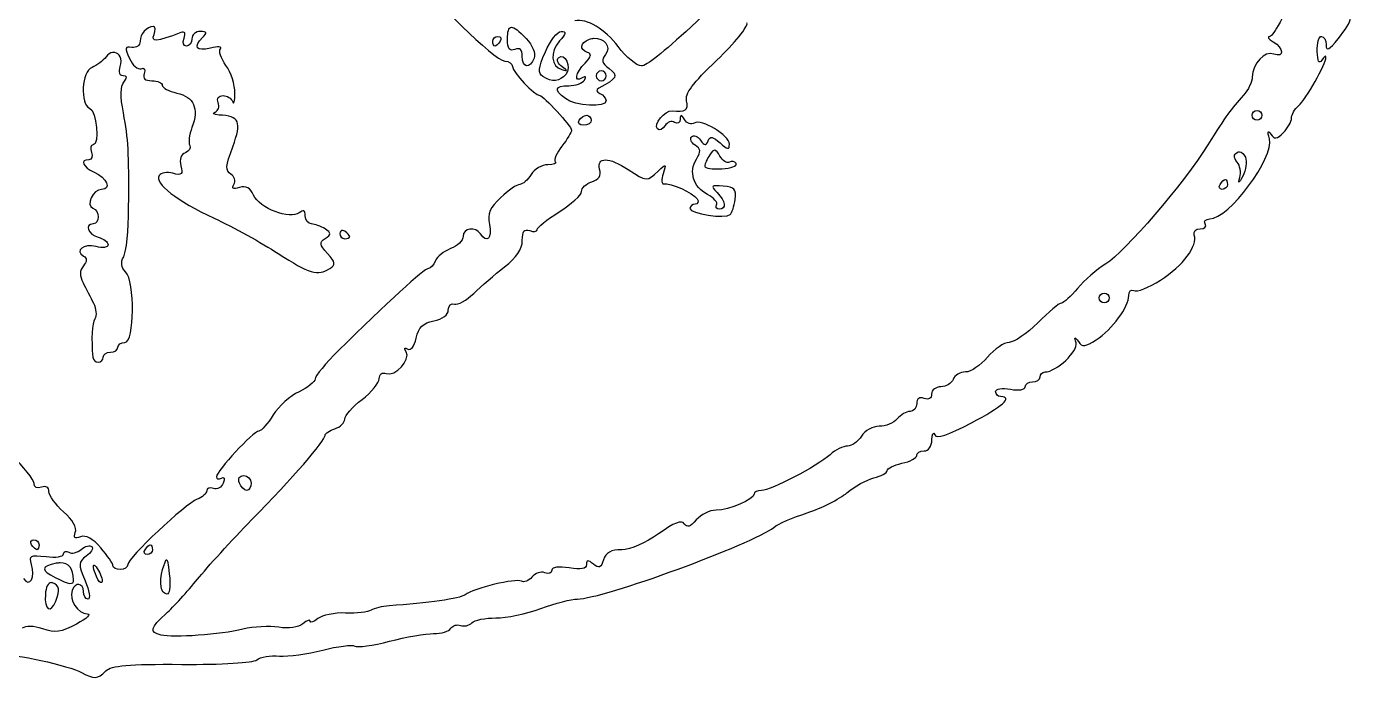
# Model space of a CAD drawing. Extents: x 1 to 209, y 3 to 284.
# Drawn here: x 139.62 to 180.12, y 150.82 to 170.78 of the extents above; entities that cross this region are included whole.
import ezdxf

# ---------------------------------------------------------------- set-up
doc = ezdxf.new("R2010")
doc.units = 0
doc.layers.add('Layer_1', color=7, linetype='CONTINUOUS')

msp = doc.modelspace()

# ---------------------------------------------------------------- linework, layer by layer
at = {"layer": 'Layer_1', "color": 7}
for points in [[(143.506692, 170.776661), (143.506692, 170.776661)], [(154.452726, 170.755715), (154.452726, 170.755715)], [(155.976286, 170.628385), (155.976286, 170.628385)], [(154.040967, 170.477353), (154.040967, 170.477353)], [(156.975638, 170.419475), (156.975638, 170.419475)], [(142.255435, 169.984565), (142.255435, 169.984565)], [(157.199432, 169.421775), (157.199432, 169.421775)], [(177.26036, 168.215165), (177.26036, 168.215165)], [(156.755702, 168.064131), (156.755702, 168.064131)], [(160.675396, 166.998081), (160.675396, 166.998081)], [(176.72017, 166.947922), (176.72017, 166.947922)], [(176.289118, 166.103459), (176.289118, 166.103459)], [(149.29776, 164.542968), (149.29776, 164.542968)], [(172.584951, 162.63411), (172.584951, 162.63411)], [(146.268832, 157.053056), (146.268832, 157.053056)], [(139.844419, 155.092382), (139.844419, 155.092382)], [(143.406924, 154.94135), (143.406924, 154.94135)], [(140.646988, 154.386826), (140.646988, 154.386826)], [(141.692644, 154.318477), (141.692644, 154.318477)], [(143.911286, 154.476124), (143.911286, 154.476124)], [(140.37579, 153.783799), (140.37579, 153.783799)]]:
    msp.add_lwpolyline(points, dxfattribs=at)
for points in [[(163.681173, 174.417991), (160.454258, 171.168188), (158.725712, 169.572258), (158.43305, 169.572258)], [(151.979424, 171.95902), (151.864218, 171.772612), (153.946377, 169.72329), (154.25098, 169.72329)], [(178.474136, 171.947994), (178.114187, 171.139139), (177.744955, 170.475482), (177.653377, 170.472942)], [(157.718675, 170.167019), (157.324637, 170.69506), (156.754559, 171.032905), (156.396312, 170.950846)], [(179.742482, 170.402387), (179.946486, 170.651264), (180.115972, 170.93117), (180.118964, 171.024709)], [(143.506692, 170.776661), (143.298274, 170.772231), (143.09659, 170.551245), (143.09659, 170.32687)], [(144.342335, 170.590352), (143.581083, 170.304213), (143.428929, 170.294341), (143.521577, 170.535782)], [(143.521577, 170.535782), (143.57302, 170.669792), (143.566295, 170.77779), (143.506692, 170.776661)], [(144.439349, 170.418925), (144.500064, 170.577139), (144.466189, 170.636905), (144.342335, 170.590352)], [(144.936546, 170.628385), (144.795514, 170.628385), (144.680229, 170.526274), (144.680229, 170.401836)], [(145.012063, 170.447588), (145.152841, 170.588368), (145.135984, 170.628385), (144.936546, 170.628385)], [(154.333662, 170.385851), (154.333662, 170.628402), (154.365875, 170.751301), (154.452726, 170.755715)], [(154.452726, 170.755715), (154.539577, 170.760118), (154.680954, 170.645916), (154.900314, 170.414514)], [(155.491214, 170.002204), (155.640447, 170.346659), (155.858554, 170.628385), (155.976286, 170.628385)], [(155.976286, 170.628385), (156.144225, 170.628385), (156.134014, 170.565788), (155.927778, 170.337896)], [(160.732721, 169.74644), (161.281674, 170.269195), (161.697645, 170.782918), (161.657109, 170.88856)], [(142.844684, 170.141661), (142.627844, 170.177411), (142.61789, 170.131022), (142.769717, 169.802665)], [(143.09659, 170.32687), (143.09659, 170.199624), (142.986153, 170.11835), (142.844684, 170.141661)], [(144.513213, 170.175839), (144.421383, 170.175839), (144.388055, 170.285245), (144.439349, 170.418925)], [(144.680229, 170.401836), (144.680229, 170.277396), (144.605048, 170.175839), (144.513213, 170.175839)], [(145.245777, 170.118511), (144.8068, 170.0132), (144.711801, 170.147326), (145.012063, 170.447588)], [(145.551703, 170.100872), (145.611469, 170.165396), (145.473917, 170.173242), (145.245777, 170.118511)], [(145.722577, 169.589344), (145.568972, 169.806105), (145.491934, 170.036347), (145.551703, 170.100872)], [(153.881116, 170.32687), (153.881116, 170.409829), (153.953111, 170.477353), (154.040967, 170.477353)], [(153.947814, 170.175839), (153.911227, 170.175839), (153.881116, 170.243911), (153.881116, 170.32687)], [(154.107665, 170.32687), (154.056393, 170.243911), (153.984398, 170.175839), (153.947814, 170.175839)], [(154.040967, 170.477353), (154.128817, 170.477353), (154.158939, 170.409829), (154.107665, 170.32687)], [(154.55966, 170.079375), (154.394205, 170.015883), (154.333662, 170.098284), (154.333662, 170.385851)], [(154.786211, 169.869362), (154.786211, 170.07132), (154.713556, 170.13843), (154.55966, 170.079375)], [(154.900314, 170.414514), (155.102839, 170.200866), (155.203485, 169.957901), (155.148359, 169.814241)], [(155.927778, 170.337896), (155.626559, 170.005055), (155.660104, 169.55108), (155.992822, 169.46036)], [(156.783264, 169.987873), (156.520947, 170.075314), (156.550462, 170.276852), (156.841692, 170.388606)], [(156.841692, 170.388606), (156.886947, 170.405963), (156.931851, 170.415812), (156.975638, 170.419475)], [(156.975638, 170.419475), (157.282154, 170.445186), (157.526109, 170.161245), (157.330069, 169.925036)], [(158.43305, 169.572258), (158.28411, 169.572258), (157.962727, 169.839966), (157.718675, 170.167019)], [(177.653377, 170.472942), (177.561796, 170.470402), (177.605763, 170.399302), (177.750941, 170.314743)], [(177.750941, 170.314743), (178.083822, 170.120856), (178.098732, 169.80959), (177.769131, 169.93606)], [(179.10197, 170.015985), (179.094745, 170.269841), (179.15189, 170.477904), (179.2293, 170.477904)], [(179.2293, 170.477904), (179.306711, 170.477904), (179.3704, 170.359049), (179.370965, 170.213871)], [(179.370965, 170.213871), (179.371529, 170.013273), (179.460607, 170.058505), (179.742482, 170.402387)], [(142.055342, 169.850069), (141.964227, 169.728553), (141.771124, 169.58484), (141.625947, 169.530365)], [(142.255435, 169.984565), (142.188475, 169.974874), (142.117501, 169.932961), (142.055342, 169.850069)], [(142.320478, 169.984015), (142.299476, 169.987704), (142.277753, 169.987797), (142.255435, 169.984565)], [(142.489149, 169.559578), (142.561575, 169.78778), (142.460497, 169.959436), (142.320478, 169.984015)], [(142.769717, 169.802665), (142.866587, 169.593165), (143.026884, 169.452291), (143.126353, 169.489576)], [(154.25098, 169.72329), (154.379428, 169.72329), (154.484697, 169.646048), (154.484697, 169.551862)], [(155.148359, 169.814241), (155.018878, 169.476825), (154.786211, 169.512131), (154.786211, 169.869362)], [(155.417904, 169.250347), (155.257794, 169.351879), (155.271851, 169.49585), (155.491214, 170.002204)], [(155.99723, 169.552966), (155.875203, 169.637731), (155.828173, 169.759284), (155.8925, 169.823611)], [(155.8925, 169.823611), (156.084064, 170.015178), (156.29713, 169.530966), (156.116844, 169.313737)], [(156.707747, 169.662657), (156.896576, 169.851486), (156.917864, 169.943005), (156.783264, 169.987873)], [(157.330069, 169.925036), (157.193124, 169.760026), (157.216884, 169.666134), (157.440864, 169.495088)], [(159.810537, 168.505656), (159.754909, 168.718384), (160.001588, 169.050198), (160.732721, 169.74644)], [(177.769131, 169.93606), (177.492002, 170.042404), (177.12232, 169.645151), (177.114841, 169.233259)], [(178.53091, 168.35793), (178.750239, 168.539957), (179.372441, 169.642128), (179.368207, 169.84125)], [(179.240327, 169.751952), (179.15715, 169.620795), (179.110663, 169.709616), (179.10197, 170.015985)], [(179.368207, 169.84125), (179.366796, 169.900917), (179.309251, 169.860639), (179.240327, 169.751952)], [(141.625947, 169.530365), (141.312742, 169.412842), (141.25135, 168.399498), (141.55043, 168.283516)], [(142.576793, 169.270743), (142.46858, 169.270743), (142.433853, 169.385357), (142.489149, 169.559578)], [(143.126353, 169.489576), (143.234379, 169.530063), (143.273458, 169.469058), (143.223369, 169.338542)], [(143.223369, 169.338542), (143.166479, 169.19029), (143.242081, 169.12026), (143.457634, 169.12026)], [(145.998187, 168.742677), (146.000445, 168.991555), (145.876177, 169.37258), (145.722577, 169.589344)], [(154.484697, 169.551862), (154.484697, 169.393344), (155.170519, 168.667714), (155.32034, 168.667714)], [(156.116844, 169.313737), (155.932282, 169.091349), (155.701602, 169.070439), (155.417904, 169.250347)], [(155.992822, 169.46036), (156.190529, 169.406453), (156.191119, 169.418298), (155.99723, 169.552966)], [(156.619552, 169.209558), (156.350372, 169.043196), (156.413606, 169.368516), (156.707747, 169.662657)], [(157.199432, 169.421775), (157.116472, 169.421775), (157.048951, 169.353703), (157.048951, 169.270743)], [(157.440864, 169.495088), (157.7335, 169.27161), (157.689256, 169.187776), (157.123915, 168.895916)], [(157.350466, 169.270743), (157.350466, 169.353703), (157.282391, 169.421775), (157.199432, 169.421775)], [(142.583408, 168.140201), (142.4896, 168.642322), (142.494787, 168.95562), (142.599393, 169.081674)], [(142.599393, 169.081674), (142.710069, 169.215027), (142.703468, 169.270743), (142.576793, 169.270743)], [(143.457634, 169.12026), (143.632428, 169.12026), (143.775134, 169.057725), (143.775134, 168.981353)], [(143.775134, 168.981353), (143.775134, 168.904992), (143.975949, 168.798165), (144.221067, 168.744331)], [(156.10582, 168.575658), (155.743557, 168.850658), (155.774875, 168.969228), (156.21, 168.969228)], [(156.21, 168.969228), (156.412503, 168.969228), (156.627057, 169.047633), (156.68625, 169.14341)], [(156.68625, 169.14341), (156.752931, 169.251301), (156.727446, 169.276238), (156.619552, 169.209558)], [(157.123915, 168.895916), (157.033256, 168.849109), (157.048626, 168.783436), (157.16195, 168.73055)], [(157.048951, 169.270743), (157.048951, 169.187784), (157.116472, 169.119709), (157.199432, 169.119709)], [(157.199432, 169.119709), (157.282391, 169.119709), (157.350466, 169.187784), (157.350466, 169.270743)], [(177.114841, 169.233259), (177.112301, 169.088081), (176.991024, 168.838159), (176.845846, 168.678187)], [(144.221067, 168.744331), (144.742165, 168.629879), (144.901175, 168.268141), (144.682986, 167.694267)], [(145.485005, 168.451085), (145.435218, 168.580826), (145.49446, 168.667714), (145.632178, 168.667714)], [(145.632178, 168.667714), (145.75858, 168.667714), (145.891244, 168.582897), (145.927631, 168.479198)], [(145.927631, 168.479198), (145.964015, 168.375501), (145.995929, 168.493788), (145.998187, 168.742677)], [(155.32034, 168.667714), (155.428592, 168.667714), (156.294336, 167.72696), (156.294336, 167.60938)], [(157.350466, 168.504002), (157.350466, 168.29378), (156.405498, 168.34817), (156.10582, 168.575658)], [(157.16195, 168.73055), (157.265649, 168.682158), (157.350466, 168.580047), (157.350466, 168.504002)], [(159.369015, 168.19918), (159.765873, 168.152376), (159.881858, 168.23293), (159.810537, 168.505656)], [(176.845846, 168.678187), (176.451573, 168.24374), (176.324268, 168.066165), (175.755543, 167.159035)], [(141.55043, 168.283516), (141.765268, 168.200201), (141.864263, 167.159035), (141.657366, 167.159035)], [(142.746016, 165.239154), (142.7577, 167.000695), (142.741388, 167.294623), (142.583408, 168.140201)], [(145.50981, 168.073503), (145.343891, 168.081321), (145.288954, 168.120852), (145.387991, 168.161147)], [(145.387991, 168.161147), (145.486958, 168.201432), (145.5307, 168.332007), (145.485005, 168.451085)], [(145.929835, 167.103915), (146.213243, 167.868584), (146.137232, 168.043932), (145.50981, 168.073503)], [(158.920877, 167.65017), (158.786494, 167.784553), (159.146364, 168.225426), (159.369015, 168.19918)], [(159.749355, 167.931842), (159.646008, 168.094994), (159.617102, 168.097292), (159.615409, 167.942312)], [(177.109879, 168.064131), (177.109879, 168.147095), (177.177401, 168.215165), (177.26036, 168.215165)], [(177.26036, 168.215165), (177.343319, 168.215165), (177.411394, 168.147093), (177.411394, 168.064131)], [(178.314285, 167.981451), (178.314285, 168.089804), (178.4119, 168.25916), (178.53091, 168.35793)], [(144.682986, 167.694267), (144.597315, 167.468949), (144.566203, 167.221841), (144.613534, 167.145257)], [(156.662549, 167.762618), (156.533204, 167.762618), (156.469611, 167.83014), (156.520885, 167.913099)], [(156.520885, 167.913099), (156.572156, 167.996059), (156.677639, 168.064131), (156.755702, 168.064131)], [(156.897917, 167.913099), (156.897917, 167.83014), (156.791883, 167.762618), (156.662549, 167.762618)], [(156.755702, 168.064131), (156.833768, 168.064133), (156.897917, 167.996059), (156.897917, 167.913099)], [(159.151836, 167.748284), (159.082664, 167.636349), (158.978687, 167.592357), (158.920877, 167.65017)], [(159.445082, 167.848056), (159.352846, 167.905059), (159.221009, 167.860219), (159.151836, 167.748284)], [(159.615409, 167.942312), (159.613998, 167.833721), (159.537318, 167.791052), (159.445082, 167.848056)], [(160.048112, 167.827109), (159.956046, 167.77021), (159.821767, 167.817513), (159.749355, 167.931842)], [(161.121327, 167.178881), (161.121327, 167.452882), (160.272239, 167.965629), (160.048112, 167.827109)], [(177.26036, 167.913099), (177.177401, 167.913099), (177.109879, 167.981174), (177.109879, 168.064131)], [(177.411394, 168.064131), (177.411394, 167.981174), (177.343319, 167.913099), (177.26036, 167.913099)], [(178.066237, 167.536067), (178.202731, 167.672561), (178.314285, 167.873094), (178.314285, 167.981451)], [(156.294336, 167.60938), (156.294336, 167.549913), (156.160986, 167.331789), (155.997783, 167.124311)], [(160.069609, 167.155731), (159.947579, 167.231643), (159.900552, 167.346061), (159.964879, 167.410391)], [(159.964879, 167.410391), (160.029209, 167.474718), (160.151312, 167.427694), (160.236075, 167.305658)], [(160.236075, 167.305658), (160.358562, 167.129309), (160.406548, 167.124223), (160.469792, 167.281407)], [(160.469792, 167.281407), (160.531649, 167.435128), (160.612918, 167.421426), (160.835247, 167.220221)], [(175.811767, 164.896849), (176.394914, 164.896849), (177.796729, 166.777409), (177.636842, 167.345347)], [(177.636842, 167.345347), (177.571868, 167.576132), (177.585531, 167.622447), (177.679285, 167.487562)], [(177.679285, 167.487562), (177.791996, 167.3254), (177.864705, 167.334535), (178.066237, 167.536067)], [(141.608858, 166.933037), (141.65661, 166.8086), (141.620768, 166.706489), (141.528933, 166.706489)], [(141.657366, 167.159035), (141.582899, 167.159035), (141.561106, 167.057478), (141.608858, 166.933037)], [(144.480139, 166.922014), (144.343281, 166.869467), (144.291843, 166.719689), (144.343436, 166.522382)], [(144.613534, 167.145257), (144.660866, 167.068673), (144.600665, 166.968264), (144.480139, 166.922014)], [(145.870854, 166.263863), (145.700236, 166.36931), (145.710269, 166.511491), (145.929835, 167.103915)], [(155.997783, 167.124311), (155.834582, 166.916835), (155.744, 166.703958), (155.79659, 166.651368)], [(160.112603, 166.728536), (160.256014, 166.960029), (160.247406, 167.045122), (160.069609, 167.155731)], [(160.522708, 166.85752), (160.439501, 166.733083), (160.370599, 166.578383), (160.36947, 166.513562)], [(160.675396, 166.998081), (160.631838, 167.003839), (160.58859, 166.95605), (160.522708, 166.85752)], [(160.831389, 166.816731), (160.762865, 166.933063), (160.718952, 166.992313), (160.675396, 166.998081)], [(160.835247, 167.220221), (161.064804, 167.012472), (161.121327, 167.004634), (161.121327, 167.178881)], [(175.755543, 167.159035), (175.020867, 165.987218), (173.210765, 163.879593), (172.632356, 163.522119)], [(176.652369, 166.637034), (176.539875, 166.772732), (176.539754, 166.860244), (176.651268, 166.92918)], [(176.651268, 166.92918), (176.673169, 166.942698), (176.696378, 166.948571), (176.72017, 166.947922)], [(176.72017, 166.947922), (176.791538, 166.945946), (176.86508, 166.883818), (176.903724, 166.783107)], [(141.528933, 166.706489), (141.247944, 166.706489), (141.342991, 166.485247), (141.691541, 166.327803)], [(144.343436, 166.522382), (144.412456, 166.258453), (144.372846, 166.220308), (144.100903, 166.291425)], [(155.566731, 166.556008), (155.387686, 166.556006), (155.156614, 166.419859), (155.052999, 166.25394)], [(155.79659, 166.651368), (155.849179, 166.598779), (155.745773, 166.556006), (155.566731, 166.556008)], [(157.152027, 166.419306), (157.052033, 166.801683), (157.439397, 166.795465), (158.02901, 166.404974)], [(158.942924, 166.360327), (159.184938, 166.602338), (159.193902, 166.597574), (159.093408, 166.280952)], [(160.449949, 165.646502), (160.013777, 165.879934), (159.870896, 166.338359), (160.112603, 166.728536)], [(160.36947, 166.513562), (160.368059, 166.448758), (160.600413, 166.411138), (160.885409, 166.430329)], [(161.120226, 166.630422), (161.048096, 166.585845), (160.917927, 166.669806), (160.831389, 166.816731)], [(160.885409, 166.430329), (161.170408, 166.44952), (161.369335, 166.520812), (161.327482, 166.588529)], [(161.327482, 166.588529), (161.285631, 166.656257), (161.192354, 166.674999), (161.120226, 166.630422)], [(176.730643, 166.160234), (176.77612, 166.315928), (176.740775, 166.530495), (176.652369, 166.637034)], [(176.903724, 166.783107), (176.95525, 166.648828), (176.918851, 166.390268), (176.822695, 166.208189)], [(141.691541, 166.327803), (142.083824, 166.150605), (142.234446, 165.801394), (141.918642, 165.801394)], [(143.680877, 166.224174), (143.530467, 165.980803), (144.216848, 165.446785), (145.358776, 164.91945)], [(144.100903, 166.291425), (143.921965, 166.338215), (143.732798, 166.308189), (143.680877, 166.224174)], [(145.962909, 165.952978), (146.026271, 166.055501), (145.985346, 166.193104), (145.870854, 166.263863)], [(155.052999, 166.25394), (154.949381, 166.088022), (154.795285, 165.952425), (154.710694, 165.952425)], [(156.911698, 166.032353), (157.129353, 166.101433), (157.203831, 166.221197), (157.152027, 166.419306)], [(158.02901, 166.404974), (158.580483, 166.039748), (158.620477, 166.037874), (158.942924, 166.360327)], [(159.093408, 166.280952), (159.034731, 166.096079), (159.042577, 165.957356), (159.111047, 165.972822)], [(176.129267, 165.952425), (176.180538, 166.035385), (176.252533, 166.103459), (176.289118, 166.103459)], [(176.289118, 166.103459), (176.325702, 166.103459), (176.355815, 166.035385), (176.355815, 165.952425)], [(176.822695, 166.208189), (176.700953, 165.97767), (176.673067, 165.963119), (176.730643, 166.160234)], [(141.918642, 165.801394), (141.65392, 165.801394), (141.424849, 165.303063), (141.654609, 165.226476)], [(146.134336, 165.859823), (145.934275, 165.796325), (145.883212, 165.824023), (145.962909, 165.952978)], [(146.568143, 165.622798), (146.46387, 165.853063), (146.334709, 165.923419), (146.134336, 165.859823)], [(154.710694, 165.952425), (154.626104, 165.952425), (154.364083, 165.773892), (154.128611, 165.55555)], [(155.917305, 165.114578), (156.290622, 165.35055), (156.596402, 165.631186), (156.596402, 165.738004)], [(156.596402, 165.738004), (156.596402, 165.844822), (156.738193, 165.977283), (156.911698, 166.032353)], [(159.111047, 165.972822), (159.302066, 166.016007), (160.023858, 165.689411), (160.135203, 165.509249)], [(160.729964, 165.326245), (160.773516, 165.396699), (160.64753, 165.540759), (160.449949, 165.646502)], [(160.930607, 165.901162), (160.5587, 165.931151), (160.53847, 165.910194), (160.742091, 165.706584)], [(160.742091, 165.706584), (161.007219, 165.441459), (161.039892, 165.198364), (160.810442, 165.198364)], [(161.296615, 165.495468), (161.339166, 165.807631), (161.279964, 165.872997), (160.930607, 165.901162)], [(176.195965, 165.801394), (176.108112, 165.801394), (176.077996, 165.869466), (176.129267, 165.952425)], [(176.355815, 165.952425), (176.355815, 165.869466), (176.28382, 165.801394), (176.195965, 165.801394)], [(142.594432, 163.740952), (142.673409, 163.882077), (142.741472, 164.556444), (142.746016, 165.239154)], [(147.961062, 165.085365), (147.68357, 164.865201), (146.7476, 165.226491), (146.568143, 165.622798)], [(154.128611, 165.55555), (153.787565, 165.239179), (153.717907, 165.070732), (153.786857, 164.725972)], [(160.07402, 165.349395), (159.986164, 165.349395), (159.914717, 165.28878), (159.914717, 165.2149)], [(160.135203, 165.509249), (160.189638, 165.421173), (160.161873, 165.349395), (160.07402, 165.349395)], [(160.810442, 165.198364), (160.722595, 165.198364), (160.686425, 165.255788), (160.729964, 165.326245)], [(161.145581, 165.029691), (161.200629, 165.081067), (161.268704, 165.290699), (161.296615, 165.495468)], [(141.654609, 165.226476), (141.857259, 165.158929), (141.864873, 164.745815), (141.663428, 164.745815)], [(145.358776, 164.91945), (145.93949, 164.651279), (146.822245, 164.166989), (147.32, 163.842924)], [(148.149578, 164.990556), (148.149578, 165.165559), (148.095891, 165.192342), (147.961062, 165.085365)], [(148.338094, 164.743611), (148.234394, 164.745022), (148.149578, 164.855958), (148.149578, 164.990556)], [(155.238758, 164.569426), (155.238758, 164.63324), (155.543989, 164.878604), (155.917305, 165.114578)], [(159.914717, 165.2149), (159.914717, 165.056632), (160.999551, 164.893398), (161.145581, 165.029691)], [(175.674514, 164.745815), (175.623243, 164.828774), (175.68521, 164.896849), (175.811767, 164.896849)], [(141.663428, 164.745815), (141.386856, 164.745815), (141.508347, 164.416863), (141.814463, 164.336813)], [(148.752608, 164.592577), (148.628171, 164.674266), (148.441794, 164.742482), (148.338094, 164.743611)], [(148.758673, 164.302639), (148.951044, 164.426345), (148.950234, 164.462845), (148.752608, 164.592577)], [(149.29776, 164.542968), (149.243672, 164.552056), (149.205157, 164.519007), (149.205157, 164.45312)], [(149.205157, 164.45312), (149.205157, 164.365264), (149.273226, 164.293269), (149.356188, 164.293269)], [(149.356188, 164.519267), (149.335445, 164.53208), (149.315791, 164.53992), (149.29776, 164.542968)], [(149.506672, 164.359964), (149.506672, 164.396551), (149.439147, 164.467996), (149.356188, 164.519267)], [(153.504084, 164.4443), (153.359002, 164.679047), (152.976021, 164.62142), (152.976021, 164.364925)], [(153.786857, 164.725972), (153.870341, 164.308554), (153.695595, 164.134429), (153.504084, 164.4443)], [(154.786211, 164.240352), (154.786211, 164.522208), (154.847344, 164.603479), (155.012209, 164.540214)], [(155.012209, 164.540214), (155.136647, 164.492462), (155.238758, 164.505616), (155.238758, 164.569426)], [(175.340478, 164.406818), (175.303081, 164.510518), (175.383924, 164.595334), (175.520175, 164.595334)], [(175.520175, 164.595334), (175.656418, 164.595334), (175.725785, 164.662856), (175.674514, 164.745815)], [(141.748315, 164.051286), (141.365715, 164.147321), (141.086363, 163.935815), (141.366875, 163.762449)], [(142.115977, 164.108611), (142.115977, 164.025372), (141.953011, 163.99991), (141.748315, 164.051286)], [(141.814463, 164.336813), (141.980381, 164.293424), (142.115977, 164.190887), (142.115977, 164.108611)], [(148.828125, 163.84072), (148.580616, 164.114216), (148.570479, 164.181628), (148.758673, 164.302639)], [(149.356188, 164.293269), (149.439147, 164.293269), (149.506672, 164.323382), (149.506672, 164.359964)], [(152.976021, 164.364925), (152.976021, 164.238433), (152.804656, 164.06976), (152.595131, 163.9901)], [(154.243264, 163.432271), (154.615602, 163.721323), (154.786211, 163.974931), (154.786211, 164.240352)], [(174.305846, 163.028781), (174.992301, 163.463064), (175.45735, 164.082737), (175.340478, 164.406818)], [(141.366875, 163.762449), (141.479685, 163.692723), (141.477421, 163.603222), (141.36026, 163.462034)], [(142.654514, 163.280687), (142.513298, 163.421902), (142.495101, 163.563459), (142.594432, 163.740952)], [(147.32, 163.842924), (148.265176, 163.227564), (148.53125, 163.149846), (148.897577, 163.381559)], [(148.897577, 163.381559), (149.085596, 163.500484), (149.075405, 163.567478), (148.828125, 163.84072)], [(152.126597, 163.616926), (152.078368, 163.491242), (151.984958, 163.388174), (151.919342, 163.388174)], [(152.595131, 163.9901), (152.385607, 163.910437), (152.174829, 163.742608), (152.126597, 163.616926)], [(141.36026, 163.462034), (141.241591, 163.319061), (141.239649, 163.170736), (141.353094, 162.947752)], [(142.630813, 161.125985), (142.924928, 161.125985), (142.945381, 162.989814), (142.654514, 163.280687)], [(151.919342, 163.388174), (151.803289, 163.388174), (150.620973, 162.309571), (149.167675, 160.87849)], [(153.300134, 162.621983), (153.5206, 162.836161), (153.944834, 163.200595), (154.243264, 163.432271)], [(172.632356, 163.522119), (172.364287, 163.356444), (171.976906, 163.020599), (171.771358, 162.776325)], [(141.353094, 162.947752), (141.440817, 162.775334), (141.582617, 162.495827), (141.66839, 162.326533)], [(173.491703, 162.707423), (173.576832, 162.654805), (173.943304, 162.799419), (174.305846, 163.028781)], [(152.711438, 162.295113), (152.814737, 162.260682), (153.079667, 162.407805), (153.300134, 162.621983)], [(171.771358, 162.776325), (171.565813, 162.532047), (171.34229, 162.330456), (171.274715, 162.327634)], [(172.341314, 161.20536), (172.827676, 161.52404), (173.336811, 162.213726), (173.336811, 162.553632)], [(172.43392, 162.483076), (172.43392, 162.566035), (172.501992, 162.63411), (172.584951, 162.63411)], [(172.584951, 162.332595), (172.501992, 162.332595), (172.43392, 162.400117), (172.43392, 162.483076)], [(172.584951, 162.63411), (172.66791, 162.63411), (172.735435, 162.566035), (172.735435, 162.483076)], [(172.735435, 162.483076), (172.735435, 162.400117), (172.66791, 162.332595), (172.584951, 162.332595)], [(173.336811, 162.553632), (173.336811, 162.690893), (173.406565, 162.760038), (173.491703, 162.707423)], [(141.66839, 162.326533), (141.754157, 162.157239), (141.775719, 161.939736), (141.716345, 161.843668)], [(152.079192, 161.783585), (152.350038, 161.837755), (152.523472, 161.966985), (152.523472, 162.114866)], [(152.523472, 162.114866), (152.523472, 162.248295), (152.608136, 162.329547), (152.711438, 162.295113)], [(171.274715, 162.327634), (171.207139, 162.324811), (170.882234, 162.053161), (170.552621, 161.724053)], [(141.716345, 161.843668), (141.623847, 161.694022), (141.598083, 161.240675), (141.649648, 160.673436)], [(151.539002, 161.258277), (151.611454, 161.588152), (151.743503, 161.716448), (152.079192, 161.783585)], [(170.552621, 161.724053), (170.223011, 161.394943), (169.828399, 161.125985), (169.675638, 161.125985)], [(151.281584, 160.921484), (151.376885, 160.862587), (151.482541, 161.001223), (151.539002, 161.258277)], [(171.72671, 161.107796), (171.665999, 161.299456), (171.68059, 161.307691), (171.795062, 161.147482)], [(171.795062, 161.147482), (171.915986, 160.978253), (172.010251, 160.988441), (172.341314, 161.20536)], [(141.964943, 160.673436), (141.964943, 160.756395), (142.067057, 160.82392), (142.191492, 160.82392)], [(142.191492, 160.82392), (142.315938, 160.82392), (142.417492, 160.891992), (142.417492, 160.974951)], [(142.417492, 160.974951), (142.417492, 161.05791), (142.513589, 161.125985), (142.630813, 161.125985)], [(149.167675, 160.87849), (148.773617, 160.490454), (148.449479, 160.099309), (148.447785, 160.008673)], [(150.623984, 160.171831), (150.897765, 160.066771), (151.382256, 160.596322), (151.233076, 160.837701)], [(151.233076, 160.837701), (151.163731, 160.949904), (151.182688, 160.982608), (151.281584, 160.921484)], [(169.675638, 161.125985), (169.522877, 161.125985), (169.226351, 160.922314), (169.016937, 160.673436)], [(170.778619, 160.22089), (171.112987, 160.22089), (171.803139, 160.866524), (171.72671, 161.107796)], [(141.649648, 160.673436), (141.657183, 160.59048), (141.731503, 160.522405), (141.814463, 160.522405)], [(141.814463, 160.522405), (141.897422, 160.522405), (141.964943, 160.590483), (141.964943, 160.673436)], [(169.016937, 160.673436), (168.807517, 160.424556), (168.5045, 160.22089), (168.343351, 160.22089)], [(148.447785, 160.008673), (148.446092, 159.918037), (148.225581, 159.741747), (147.957757, 159.61731)], [(149.883701, 159.380839), (150.17406, 159.602304), (150.411767, 159.888949), (150.411767, 160.018043)], [(150.411767, 160.018043), (150.411767, 160.157743), (150.49776, 160.220266), (150.623984, 160.171831)], [(167.963562, 159.994342), (167.915807, 159.869901), (167.747984, 159.768341), (167.590941, 159.768341)], [(168.343351, 160.22089), (168.182205, 160.22089), (168.011311, 160.118776), (167.963562, 159.994342)], [(170.395525, 159.919375), (170.519962, 159.919375), (170.622076, 159.986897), (170.622076, 160.069856)], [(170.622076, 160.069856), (170.622076, 160.152815), (170.692298, 160.22089), (170.778619, 160.22089)], [(147.957757, 159.61731), (147.689934, 159.492869), (147.334884, 159.173213), (147.168966, 158.906793)], [(167.590941, 159.768341), (167.433899, 159.768341), (167.305411, 159.66859), (167.305411, 159.546754)], [(169.264432, 159.619514), (169.264432, 159.706664), (169.459221, 159.738239), (169.716981, 159.692827)], [(169.414912, 159.466826), (169.33195, 159.466826), (169.264432, 159.535372), (169.264432, 159.619514)], [(169.716981, 159.692827), (169.974734, 159.647417), (170.169527, 159.678998), (170.169527, 159.766137)], [(170.169527, 159.766137), (170.169527, 159.850279), (170.271084, 159.919375), (170.395525, 159.919375)], [(149.356188, 158.780013), (149.356188, 158.889016), (149.593342, 159.15937), (149.883701, 159.380839)], [(166.852865, 159.256263), (166.852865, 159.122947), (166.75934, 159.01428), (166.645057, 159.01428)], [(167.079414, 159.412258), (166.936146, 159.467232), (166.852865, 159.409718), (166.852865, 159.256263)], [(167.305411, 159.546754), (167.305411, 159.411773), (167.217234, 159.35937), (167.079414, 159.412258)], [(168.521394, 158.664257), (169.471123, 159.161772), (169.810771, 159.466826), (169.414912, 159.466826)], [(147.168966, 158.906793), (147.003045, 158.640369), (146.805715, 158.419951), (146.730751, 158.416762)], [(149.054123, 158.486214), (149.220044, 158.538877), (149.356188, 158.67101), (149.356188, 158.780013)], [(166.249835, 158.787729), (166.146559, 158.663289), (165.90122, 158.561731), (165.704684, 158.561731)], [(166.645057, 159.01428), (166.530776, 159.01428), (166.353109, 158.912169), (166.249835, 158.787729)], [(139.853238, 156.816584), (139.853238, 157.03687), (138.532201, 158.4107), (138.320309, 158.4107)], [(146.730751, 158.416762), (146.557261, 158.409368), (145.434293, 157.198998), (145.434293, 157.019432)], [(148.752608, 158.281716), (148.752608, 158.341634), (148.888204, 158.433554), (149.054123, 158.486214)], [(165.704684, 158.561731), (165.508144, 158.561731), (165.262597, 158.425587), (165.158979, 158.259666)], [(167.315334, 158.147217), (167.321882, 158.333876), (167.360724, 158.403176), (167.401875, 158.301559)], [(167.401875, 158.301559), (167.453976, 158.172891), (167.793995, 158.283214), (168.521394, 158.664257)], [(146.508611, 155.699269), (147.75911, 156.974849), (148.752608, 158.118219), (148.752608, 158.281716)], [(164.733441, 157.958151), (164.603122, 157.958151), (164.364179, 157.839298), (164.202621, 157.694118)], [(165.158979, 158.259666), (165.055361, 158.093747), (164.863763, 157.958151), (164.733441, 157.958151)], [(167.077209, 157.80767), (167.207757, 157.80767), (167.308448, 157.951394), (167.315334, 158.147217)], [(164.202621, 157.694118), (163.809883, 157.341196), (162.388034, 156.600507), (162.103043, 156.600507)], [(166.398662, 157.430638), (166.64754, 157.485299), (166.850661, 157.592394), (166.850658, 157.668763)], [(166.850658, 157.668763), (166.850658, 157.745129), (166.952769, 157.80767), (167.077209, 157.80767)], [(165.540972, 156.984704), (165.763538, 157.040564), (165.946116, 157.141123), (165.946116, 157.208498)], [(165.946116, 157.208498), (165.946116, 157.275873), (166.149785, 157.375974), (166.398662, 157.430638)], [(140.079786, 156.69697), (139.946535, 156.645837), (139.853238, 156.694995), (139.853238, 156.816584)], [(140.305784, 156.566332), (140.305784, 156.697814), (140.216424, 156.749404), (140.079786, 156.69697)], [(145.639344, 156.825954), (145.588109, 156.692438), (145.453216, 156.619153), (145.339483, 156.662796)], [(145.434293, 157.019432), (145.434293, 156.945379), (145.501665, 156.925754), (145.583673, 156.976438)], [(145.583673, 156.976438), (145.670321, 157.029987), (145.693477, 156.967012), (145.639344, 156.825954)], [(146.133786, 156.827058), (146.080898, 156.964878), (146.133896, 157.053056), (146.268832, 157.053056)], [(146.355373, 156.600507), (146.28129, 156.600507), (146.181538, 156.70262), (146.133786, 156.827058)], [(146.268832, 157.053056), (146.390668, 157.053056), (146.490422, 156.951498), (146.490422, 156.827058)], [(146.490422, 156.827058), (146.490422, 156.70262), (146.429456, 156.600507), (146.355373, 156.600507)], [(164.716353, 156.529401), (164.94749, 156.723888), (165.318409, 156.928844), (165.540972, 156.984704)], [(140.754475, 155.948971), (140.50772, 156.168831), (140.305784, 156.446729), (140.305784, 156.566332)], [(144.840633, 156.332065), (144.483006, 156.199455), (142.719558, 154.538588), (142.719558, 154.334463)], [(145.132778, 156.591137), (145.132778, 156.50811), (145.001217, 156.391611), (144.840633, 156.332065)], [(145.339483, 156.662796), (145.225747, 156.706439), (145.132778, 156.674169), (145.132778, 156.591137)], [(161.874287, 156.487508), (161.872594, 156.318572), (161.111438, 155.99748), (160.712878, 155.99748)], [(162.103043, 156.600507), (161.977996, 156.600507), (161.874852, 156.549726), (161.874287, 156.487508)], [(163.499269, 155.916451), (163.937383, 156.059069), (164.485218, 156.334913), (164.716353, 156.529401)], [(141.114969, 155.318933), (141.1693, 155.460515), (141.030365, 155.703153), (140.754475, 155.948971)], [(160.712878, 155.99748), (160.521207, 155.99748), (160.249303, 155.862876), (160.108745, 155.698719)], [(144.849452, 153.886325), (145.150106, 154.259363), (145.896711, 155.075107), (146.508611, 155.699269)], [(159.742186, 155.580208), (159.663703, 155.707197), (159.433029, 155.617848), (158.956155, 155.275386)], [(160.108745, 155.698719), (159.925774, 155.485023), (159.821691, 155.451569), (159.742186, 155.580208)], [(162.476767, 155.473272), (162.601204, 155.57427), (163.061162, 155.77383), (163.499269, 155.916451)], [(141.274269, 155.183884), (141.094782, 155.115005), (141.050964, 155.152142), (141.114969, 155.318933)], [(141.894388, 154.846541), (141.649456, 155.13134), (141.437343, 155.246455), (141.274269, 155.183884)], [(156.472379, 153.282742), (157.233707, 153.282744), (161.854955, 154.968579), (162.476767, 155.473272)], [(158.956155, 155.275386), (158.553006, 154.985862), (158.098264, 154.790867), (157.826162, 154.790869)], [(139.778272, 154.94135), (139.727, 155.02431), (139.756569, 155.092382), (139.844419, 155.092382)], [(139.937575, 154.790869), (139.90099, 154.790867), (139.829543, 154.858391), (139.778272, 154.94135)], [(139.844419, 155.092382), (139.932272, 155.092382), (140.004269, 155.02431), (140.004269, 154.94135)], [(140.004269, 154.94135), (140.004269, 154.858391), (139.974159, 154.790867), (139.937575, 154.790869)], [(140.758333, 154.660229), (140.758333, 154.741828), (140.829386, 154.764459), (140.91598, 154.710941)], [(140.91598, 154.710941), (141.002574, 154.657424), (141.174058, 154.697225), (141.29687, 154.799136)], [(141.29687, 154.799136), (141.419679, 154.901052), (141.564069, 154.940388), (141.618231, 154.88623)], [(141.618231, 154.88623), (141.672386, 154.832071), (141.596528, 154.699348), (141.449558, 154.59188)], [(142.266458, 154.300285), (142.266357, 154.362504), (142.099081, 154.608526), (141.894388, 154.846541)], [(143.313768, 154.639835), (143.225915, 154.639835), (143.195799, 154.707907), (143.24707, 154.790869)], [(143.24707, 154.790869), (143.298345, 154.873826), (143.370342, 154.94135), (143.406924, 154.94135)], [(143.473619, 154.790869), (143.473619, 154.707905), (143.401624, 154.639835), (143.313768, 154.639835)], [(143.406924, 154.94135), (143.443508, 154.94135), (143.473619, 154.873823), (143.473619, 154.790869)], [(157.826162, 154.790869), (157.499349, 154.790869), (157.342713, 154.703279), (157.272191, 154.481085)], [(139.532981, 153.907271), (139.717472, 153.621199), (139.901295, 153.949362), (139.776618, 154.342178)], [(139.776618, 154.342178), (139.690198, 154.614466), (139.735097, 154.638698), (140.219244, 154.57865)], [(140.524619, 154.373598), (140.064973, 154.285731), (140.055862, 154.156933), (140.4943, 153.939792)], [(140.219244, 154.57865), (140.517327, 154.541679), (140.758333, 154.578085), (140.758333, 154.660229)], [(140.646988, 154.386826), (140.608702, 154.385979), (140.567853, 154.381867), (140.524619, 154.373598)], [(141.060399, 153.873094), (141.060399, 154.213717), (140.914989, 154.391892), (140.646988, 154.386826)], [(141.449558, 154.59188), (141.202057, 154.410902), (141.199737, 154.355581), (141.415381, 153.83947)], [(141.757688, 153.9668), (141.666716, 154.203867), (141.649444, 154.331118), (141.692644, 154.318477)], [(141.692644, 154.318477), (141.718552, 154.310886), (141.765974, 154.252892), (141.832652, 154.138231)], [(142.493007, 154.187286), (142.368566, 154.187286), (142.26656, 154.238067), (142.266458, 154.300285)], [(142.719558, 154.334463), (142.719558, 154.253575), (142.617444, 154.187286), (142.493007, 154.187286)], [(143.785607, 154.187286), (143.833856, 154.351932), (143.868191, 154.449589), (143.895298, 154.472266)], [(143.895298, 154.472266), (143.900948, 154.47699), (143.906206, 154.477987), (143.911286, 154.476124)], [(143.911286, 154.476124), (143.946835, 154.463097), (143.969952, 154.287425), (144.000581, 153.923256)], [(156.746883, 154.336667), (156.746883, 154.20486), (156.587461, 154.173855), (156.21937, 154.233591)], [(156.960756, 154.348794), (156.795876, 154.485629), (156.746883, 154.482621), (156.746883, 154.336667)], [(157.272191, 154.481085), (157.193711, 154.233811), (157.131323, 154.207234), (156.960756, 154.348794)], [(140.4943, 153.939792), (140.939136, 153.719481), (141.060399, 153.705178), (141.060399, 153.873094)], [(141.92195, 153.792618), (141.883113, 153.753785), (141.809416, 153.831997), (141.757688, 153.9668)], [(141.832652, 154.138231), (141.920705, 153.986824), (141.960783, 153.831455), (141.92195, 153.792618)], [(143.924514, 153.433225), (143.732405, 153.433225), (143.667692, 153.7849), (143.785607, 154.187286)], [(144.000581, 153.923256), (144.023272, 153.653638), (143.988897, 153.433225), (143.924514, 153.433225)], [(154.756996, 153.827896), (154.596231, 153.927253), (153.299682, 153.611883), (153.035, 153.408971)], [(155.081661, 153.953573), (154.983236, 153.834997), (154.83711, 153.778383), (154.756996, 153.827896)], [(155.475782, 154.086965), (155.357409, 154.132389), (155.180084, 154.072176), (155.081661, 153.953573)], [(155.691307, 154.161932), (155.691307, 154.07532), (155.594157, 154.041541), (155.475782, 154.086965)], [(156.21937, 154.233591), (155.898407, 154.285675), (155.691307, 154.257692), (155.691307, 154.161932)], [(140.37579, 153.783799), (140.279744, 153.785775), (140.216481, 153.655385), (140.19885, 153.413933)], [(140.419336, 153.774426), (140.404322, 153.780184), (140.389511, 153.783517), (140.37579, 153.783799)], [(140.51635, 153.219355), (140.651219, 153.570814), (140.629623, 153.693965), (140.419336, 153.774426)], [(141.017955, 153.546224), (140.914809, 153.258564), (141.190249, 152.829645), (141.47822, 152.829645)], [(141.361914, 153.508742), (141.361914, 153.782501), (141.112404, 153.809634), (141.017955, 153.546224)], [(141.505229, 153.282191), (141.426503, 153.282191), (141.361914, 153.384302), (141.361914, 153.508742)], [(141.415381, 153.83947), (141.543436, 153.532997), (141.583955, 153.282191), (141.505229, 153.282191)], [(143.888133, 152.834604), (144.116273, 153.040016), (144.548798, 153.513286), (144.849452, 153.886325)], [(140.19885, 153.413933), (140.164924, 152.949499), (140.365618, 152.826552), (140.51635, 153.219355)], [(153.035, 153.408971), (152.888614, 153.296746), (151.884216, 153.152637), (150.713832, 153.076036)], [(155.355617, 152.990599), (155.794264, 153.151257), (156.296772, 153.282742), (156.472379, 153.282742)], [(141.47822, 152.829645), (141.619252, 152.829645), (141.473535, 152.69021), (141.154658, 152.519311)], [(143.737652, 152.183068), (143.375676, 152.272592), (143.404562, 152.399205), (143.888133, 152.834604)], [(148.533776, 152.684673), (148.405376, 152.578106), (148.300062, 152.541852), (148.300062, 152.603647)], [(149.378238, 152.855), (149.042001, 152.86818), (148.662176, 152.791238), (148.533776, 152.684673)], [(150.163169, 152.94099), (150.067828, 152.880301), (149.714472, 152.84182), (149.378238, 152.855)], [(150.713832, 153.076036), (150.506433, 153.062462), (150.258512, 153.001671), (150.163169, 152.94099)], [(153.242258, 152.555139), (153.327029, 152.639913), (153.657633, 152.707014), (153.977027, 152.703966)], [(153.977027, 152.703966), (154.29642, 152.700946), (154.916968, 152.829941), (155.355617, 152.990599)], [(140.116718, 152.368277), (139.834301, 152.466716), (139.593357, 152.474452), (139.489987, 152.388673)], [(141.154658, 152.519311), (140.676497, 152.263033), (140.494865, 152.236454), (140.116718, 152.368277)], [(146.242924, 152.360561), (145.558634, 152.192156), (144.114938, 152.089757), (143.737652, 152.183068)], [(147.334882, 152.421193), (147.054305, 152.466724), (146.563103, 152.439369), (146.242924, 152.360561)], [(148.07296, 152.527027), (147.937203, 152.414347), (147.639255, 152.371799), (147.334882, 152.421193)], [(148.300062, 152.603647), (148.300062, 152.66544), (148.198101, 152.630882), (148.07296, 152.527027)], [(152.072577, 152.226615), (152.309858, 152.226615), (152.54863, 152.298954), (152.603398, 152.387569)], [(152.603398, 152.387569), (152.658166, 152.476187), (152.789605, 152.515865), (152.895543, 152.475214)], [(152.895543, 152.475214), (153.00148, 152.434559), (153.157482, 152.470359), (153.242258, 152.555139)], [(148.682052, 151.719496), (149.139783, 151.839034), (149.580242, 151.896404), (149.66046, 151.846826)], [(149.66046, 151.846826), (149.740682, 151.797248), (150.219184, 151.862546), (150.723755, 151.991798)], [(150.723755, 151.991798), (151.228326, 152.121061), (151.835296, 152.226615), (152.072577, 152.226615)], [(138.961371, 151.555784), (139.103399, 151.643564), (140.972831, 151.233086), (141.305689, 151.041502)], [(146.667911, 151.4257), (146.776341, 151.510987), (147.086687, 151.562987), (147.357482, 151.541453)], [(147.357482, 151.541453), (147.628274, 151.51992), (148.224325, 151.599966), (148.682052, 151.719496)], [(141.305689, 151.041502), (141.680562, 150.823658), (141.794492, 150.830262), (142.04928, 151.085049)], [(142.04928, 151.085049), (142.217332, 151.253101), (142.730282, 151.297458), (144.368243, 151.285689)], [(144.368243, 151.285689), (145.604123, 151.276827), (146.552045, 151.334562), (146.667911, 151.4257)]]:
    msp.add_open_spline(points, degree=3, dxfattribs=at)

doc.saveas('drawing.dxf')
